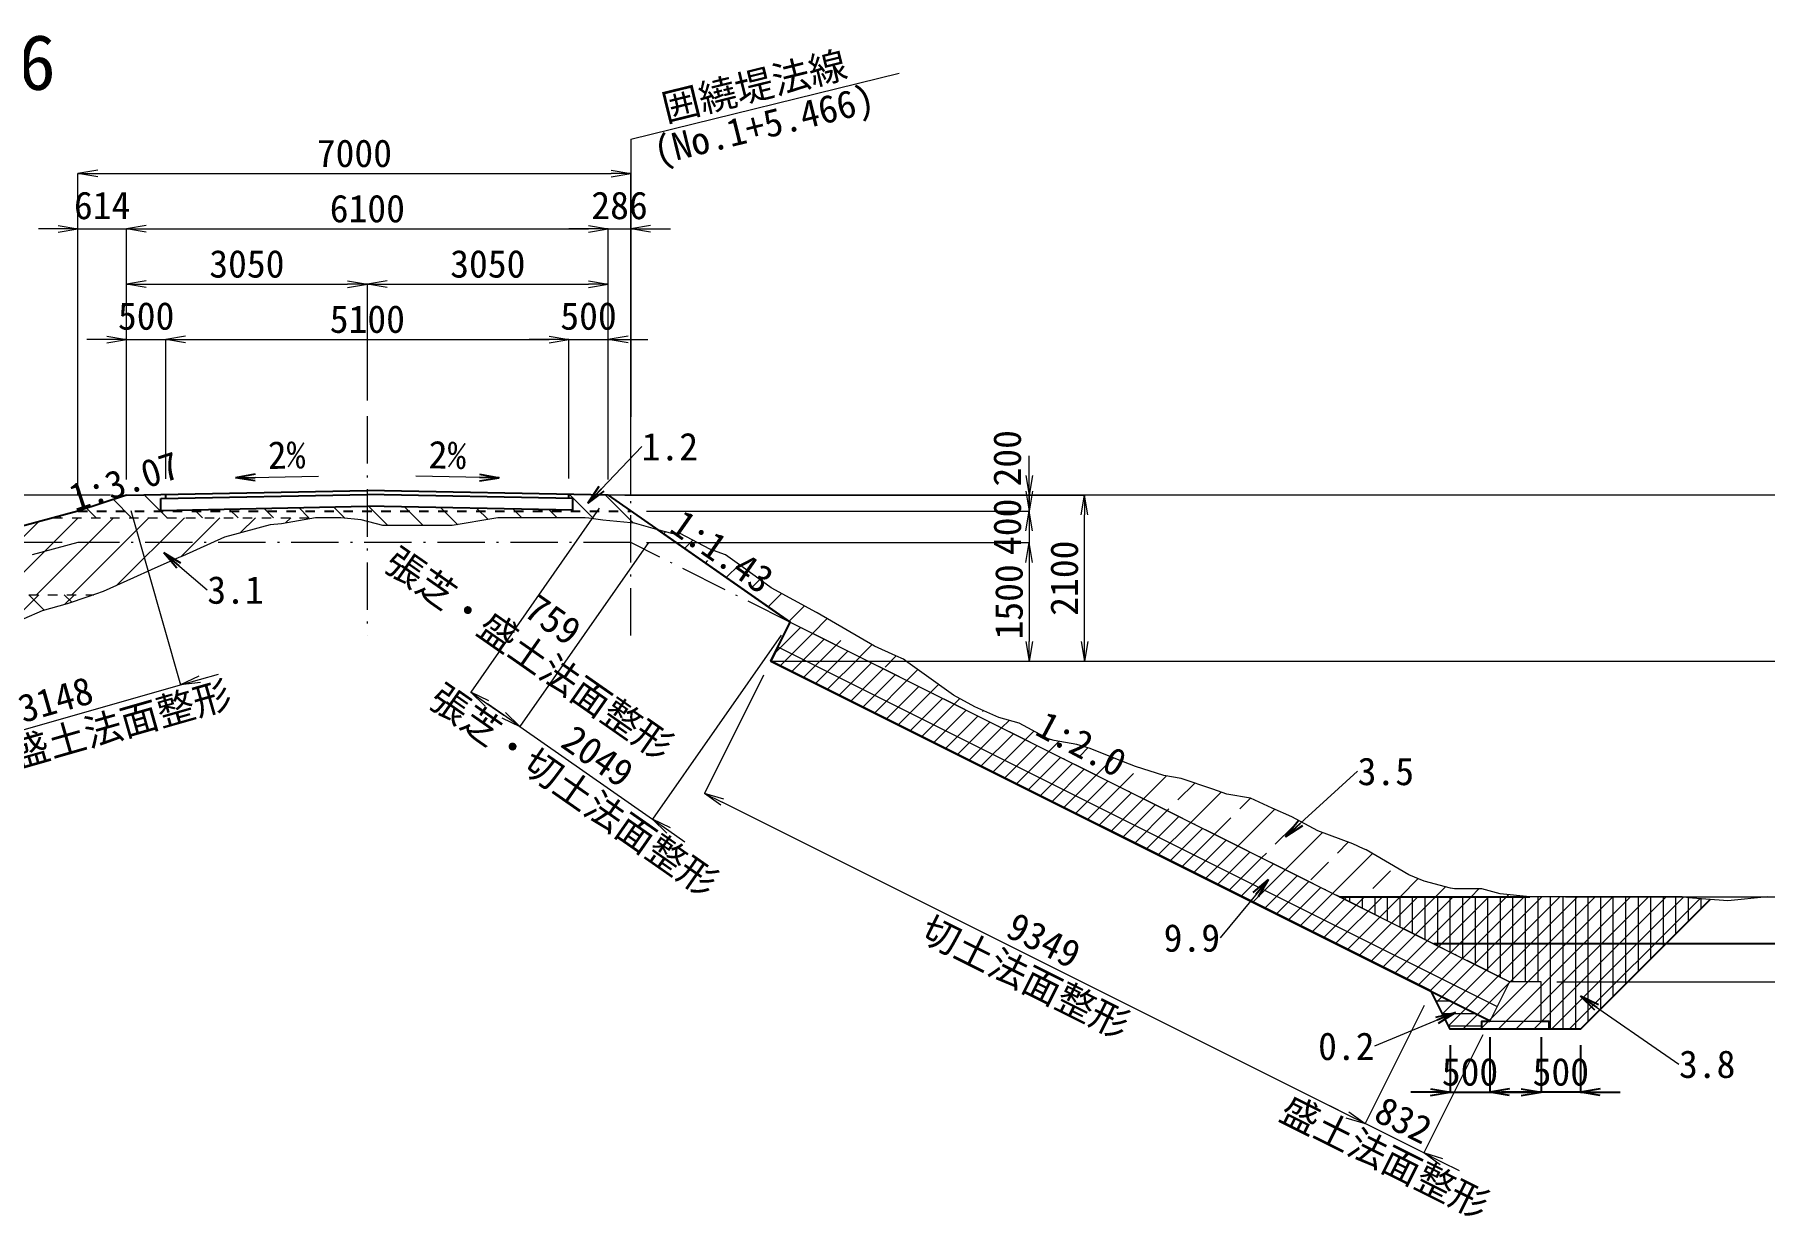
# Model space of a CAD drawing. Header units: millimetres. Extents: x -23295 to 84900, y -241468 to 58400.
# Drawn here: x 44963 to 66861, y 22540 to 37618 of the extents above; entities that cross this region are included whole.
import ezdxf
from ezdxf.enums import TextEntityAlignment as Align

# ---------------------------------------------------------------- set-up
doc = ezdxf.new("R2010")
doc.units = ezdxf.units.MM
doc.header["$LTSCALE"] = 100
doc.header["$PDSIZE"] = 300
doc.linetypes.add('SXF_一点短鎖線', pattern=[9.25, 6, -1.5, 0.25, -1.5])
doc.linetypes.add('SXF_跳び破線', pattern=[12, 6, -6])
doc.layers.get('Defpoints').update_dxf_attribs({"color": 191})
for name, color, linetype, lineweight in [('D-BGD', 7, 'Continuous', 13), ('D-BMK', 2, 'SXF_一点短鎖線', 13), ('D-BYP-STR6', 2, 'SXF_一点短鎖線', 13), ('D-STR-DIM', 7, 'Continuous', 13), ('D-STR-HTXT', 7, 'Continuous', 13), ('D-STR-STR1', 2, 'Continuous', 13), ('D-STR-STR5', 4, 'SXF_跳び破線', 13), ('D-STR-STR8', 3, 'Continuous', 25), ('D-STR-STR9', 1, 'Continuous', 25), ('D-STR-STRA', 6, 'Continuous', 25), ('D-STR-STRC', 7, 'Continuous', 13), ('D-STR-TXT', 7, 'Continuous', 13), ('D-TTL-TXT', 7, 'Continuous', 13), ('切土法面整形', 4, 'Continuous', 13), ('埋A', 6, 'Continuous', 13), ('埋C', 6, 'Continuous', 13), ('床堀', 3, 'Continuous', 13), ('張芝', 3, 'Continuous', 13), ('掘削', 4, 'Continuous', 13), ('盛土(2.5≦W＜4.0)', 5, 'Continuous', 13), ('盛土(4.0≦W)', 5, 'Continuous', 13), ('盛土(W＜2.5)', 5, 'Continuous', 13), ('盛土法面整形', 1, 'Continuous', 13)]:
    doc.layers.add(name, color=color, linetype=linetype, lineweight=lineweight)
doc.styles.add('MS ゴシック', font='MS Gothic.ttf')
doc.styles.add('ＭＳ ゴシック', font='MS Gothic.ttf')
doc.dimstyles.new('DIM-100-F', dxfattribs={"dimscale": 100, "dimtxt": 3.5, "dimasz": 2.5, "dimexe": 0, "dimexo": 2, "dimgap": 0.8, "dimtad": 1, "dimdec": 0, "dimzin": 0, "dimdsep": 46, "dimtxsty": 'MS ゴシック', "dimblk": 'OPEN', "dimcen": 0.1, "dimclrd": 256, "dimclre": 256, "dimclrt": 256, "dimaunit": 1, "dimadec": 4, "dimazin": 0, "dimtfac": 1, "dimtdec": 0, "dimtmove": 2, "dimatfit": 3, "dimldrblk": 'OPEN', "dimfxl": 1, "dimtolj": 1, "dimtzin": 0, "dimlwd": -1, "dimlwe": -1, "dimarcsym": 0})

# ---------------------------------------------------------------- blocks, each defined once
blk = doc.blocks.new('_Open')
at = {"color": 0, "linetype": 'ByBlock', "lineweight": -2}
for p, q in [((-1, 0.167), (0, 0)), ((-1, -0.167), (0, 0)), ((0, 0), (-1, 0))]:
    blk.add_line(p, q, dxfattribs=at)
blk = doc.blocks.new('*D250')
at = {"layer": 'D-STR-DIM', "ltscale": 0.2, "transparency": 16777216}
for p, q in [((45511, 31785), (45511, 35858)), ((45761, 35858), (52261, 35858)), ((52511, 31785), (52511, 35858))]:
    blk.add_line(p, q, dxfattribs=at)
at = {"layer": 'Defpoints', "color": 0, "ltscale": 0.2, "transparency": 16777216}
for p in [(52511, 35858), (45511, 31585), (52511, 31585)]:
    blk.add_point(p, dxfattribs=at)
at = {"layer": 'D-STR-DIM', "ltscale": 0.2, "transparency": 16777216, "xscale": 250, "yscale": 250, "zscale": 250, "rotation": 180}
blk.add_blockref('_Open', (45511, 35858), dxfattribs=at)
at = {"layer": 'D-STR-DIM', "ltscale": 0.2, "transparency": 16777216, "xscale": 250, "yscale": 250, "zscale": 250}
blk.add_blockref('_Open', (52511, 35858), dxfattribs=at)
at = {"layer": 'D-STR-DIM', "ltscale": 0.2, "transparency": 16777216, "insert": (49011, 36113), "char_height": 350, "attachment_point": 5, "style": 'MS ゴシック'}
blk.add_mtext('\\A1;7000', dxfattribs=at)
blk = doc.blocks.new('*D99')
at = {"layer": 'D-STR-DIM', "ltscale": 1500, "transparency": 16777216}
for p, q in [((45261, 35158), (45011, 35158)), ((45511, 31785), (45511, 35158)), ((45511, 35158), (46125, 35158)), ((46125, 31985), (46125, 35158)), ((46375, 35158), (46625, 35158))]:
    blk.add_line(p, q, dxfattribs=at)
at = {"layer": 'Defpoints', "color": 0, "ltscale": 1500, "transparency": 16777216}
for p in [(46125, 35158), (46125, 31785), (45511, 31585)]:
    blk.add_point(p, dxfattribs=at)
at = {"layer": 'D-STR-DIM', "ltscale": 1500, "transparency": 16777216, "xscale": 250, "yscale": 250, "zscale": 250}
blk.add_blockref('_Open', (45511, 35158), dxfattribs=at)
at = {"layer": 'D-STR-DIM', "ltscale": 1500, "transparency": 16777216, "xscale": 250, "yscale": 250, "zscale": 250, "rotation": 180}
blk.add_blockref('_Open', (46125, 35158), dxfattribs=at)
at = {"layer": 'D-STR-DIM', "ltscale": 1500, "transparency": 16777216, "insert": (45818, 35453), "char_height": 350, "attachment_point": 5, "style": 'MS ゴシック'}
blk.add_mtext('\\A1;614', dxfattribs=at)
blk = doc.blocks.new('*D100')
at = {"layer": 'D-STR-DIM', "ltscale": 1500, "transparency": 16777216}
for p, q in [((51975, 35158), (51725, 35158)), ((52225, 31985), (52225, 35158)), ((52225, 35158), (52511, 35158)), ((52511, 31785), (52511, 35158)), ((52761, 35158), (53011, 35158))]:
    blk.add_line(p, q, dxfattribs=at)
at = {"layer": 'Defpoints', "color": 0, "ltscale": 1500, "transparency": 16777216}
for p in [(52511, 35158), (52225, 31785), (52511, 31585)]:
    blk.add_point(p, dxfattribs=at)
at = {"layer": 'D-STR-DIM', "ltscale": 1500, "transparency": 16777216, "xscale": 250, "yscale": 250, "zscale": 250}
blk.add_blockref('_Open', (52225, 35158), dxfattribs=at)
at = {"layer": 'D-STR-DIM', "ltscale": 1500, "transparency": 16777216, "xscale": 250, "yscale": 250, "zscale": 250, "rotation": 180}
blk.add_blockref('_Open', (52511, 35158), dxfattribs=at)
at = {"layer": 'D-STR-DIM', "ltscale": 1500, "transparency": 16777216, "insert": (52368, 35453), "char_height": 350, "attachment_point": 5, "style": 'MS ゴシック'}
blk.add_mtext('\\A1;286', dxfattribs=at)
blk = doc.blocks.new('*D101')
at = {"layer": 'D-STR-DIM', "ltscale": 1500, "transparency": 16777216}
for p, q in [((46125, 31985), (46125, 35158)), ((46375, 35158), (51975, 35158)), ((52225, 31985), (52225, 35158))]:
    blk.add_line(p, q, dxfattribs=at)
at = {"layer": 'Defpoints', "color": 0, "ltscale": 1500, "transparency": 16777216}
for p in [(52225, 35158), (46125, 31785), (52225, 31785)]:
    blk.add_point(p, dxfattribs=at)
at = {"layer": 'D-STR-DIM', "ltscale": 1500, "transparency": 16777216, "xscale": 250, "yscale": 250, "zscale": 250, "rotation": 180}
blk.add_blockref('_Open', (46125, 35158), dxfattribs=at)
at = {"layer": 'D-STR-DIM', "ltscale": 1500, "transparency": 16777216, "xscale": 250, "yscale": 250, "zscale": 250}
blk.add_blockref('_Open', (52225, 35158), dxfattribs=at)
at = {"layer": 'D-STR-DIM', "ltscale": 1500, "transparency": 16777216, "insert": (49175, 35413), "char_height": 350, "attachment_point": 5, "style": 'MS ゴシック'}
blk.add_mtext('\\A1;6100', dxfattribs=at)
blk = doc.blocks.new('*D102')
at = {"layer": 'D-STR-DIM', "ltscale": 0.01, "transparency": 16777216}
for p, q in [((57554, 32035), (57554, 32285)), ((52436, 31785), (57554, 31785)), ((57554, 31785), (57554, 31585)), ((52711, 31585), (57554, 31585)), ((57554, 31335), (57554, 31085))]:
    blk.add_line(p, q, dxfattribs=at)
at = {"layer": 'Defpoints', "color": 0, "ltscale": 0.01, "transparency": 16777216}
for p in [(52236, 31785), (52511, 31585), (57554, 31585)]:
    blk.add_point(p, dxfattribs=at)
at = {"layer": 'D-STR-DIM', "ltscale": 0.01, "transparency": 16777216, "xscale": 250, "yscale": 250, "zscale": 250}
for p, rotation in [((57554, 31785), 270), ((57554, 31585), 90)]:
    blk.add_blockref('_Open', p, dxfattribs=dict(at, rotation=rotation))
at = {"layer": 'D-STR-DIM', "ltscale": 0.01, "transparency": 16777216, "insert": (57277, 32253), "char_height": 350, "attachment_point": 5, "rotation": 90, "style": 'MS ゴシック'}
blk.add_mtext('\\A1;200', dxfattribs=at)
blk = doc.blocks.new('*D103')
at = {"layer": 'D-STR-DIM', "ltscale": 0.01, "transparency": 16777216}
for p, q in [((57554, 31835), (57554, 32085)), ((52711, 31585), (57554, 31585)), ((57554, 31585), (57554, 31185)), ((52711, 31185), (57554, 31185)), ((57554, 30935), (57554, 30685))]:
    blk.add_line(p, q, dxfattribs=at)
at = {"layer": 'Defpoints', "color": 0, "ltscale": 0.01, "transparency": 16777216}
for p in [(52511, 31585), (52511, 31185), (57554, 31185)]:
    blk.add_point(p, dxfattribs=at)
at = {"layer": 'D-STR-DIM', "ltscale": 0.01, "transparency": 16777216, "xscale": 250, "yscale": 250, "zscale": 250}
for p, rotation in [((57554, 31585), 270), ((57554, 31185), 90)]:
    blk.add_blockref('_Open', p, dxfattribs=dict(at, rotation=rotation))
at = {"layer": 'D-STR-DIM', "ltscale": 0.01, "transparency": 16777216, "insert": (57278, 31385), "char_height": 350, "attachment_point": 5, "rotation": 90, "style": 'MS ゴシック'}
blk.add_mtext('\\A1;400', dxfattribs=at)
blk = doc.blocks.new('*D104')
at = {"layer": 'D-STR-DIM', "ltscale": 0.01, "transparency": 16777216}
for p, q in [((52436, 31785), (58254, 31785)), ((58254, 29935), (58254, 31535)), ((56570, 29685), (58254, 29685))]:
    blk.add_line(p, q, dxfattribs=at)
at = {"layer": 'Defpoints', "color": 0, "ltscale": 0.01, "transparency": 16777216}
for p in [(52236, 31785), (58254, 31785), (56370, 29685)]:
    blk.add_point(p, dxfattribs=at)
at = {"layer": 'D-STR-DIM', "ltscale": 0.01, "transparency": 16777216, "xscale": 250, "yscale": 250, "zscale": 250}
for p, rotation in [((58254, 31785), 90), ((58254, 29685), 270)]:
    blk.add_blockref('_Open', p, dxfattribs=dict(at, rotation=rotation))
at = {"layer": 'D-STR-DIM', "ltscale": 0.01, "transparency": 16777216, "insert": (57999, 30735), "char_height": 350, "attachment_point": 5, "rotation": 90, "style": 'MS ゴシック'}
blk.add_mtext('\\A1;2100', dxfattribs=at)
blk = doc.blocks.new('*D105')
at = {"layer": 'D-STR-DIM', "ltscale": 0.01, "transparency": 16777216}
for p, q in [((56570, 31185), (57554, 31185)), ((57554, 30935), (57554, 29935)), ((56570, 29685), (57554, 29685))]:
    blk.add_line(p, q, dxfattribs=at)
at = {"layer": 'Defpoints', "color": 0, "ltscale": 0.01, "transparency": 16777216}
for p in [(56370, 31185), (56370, 29685), (57554, 29685)]:
    blk.add_point(p, dxfattribs=at)
at = {"layer": 'D-STR-DIM', "ltscale": 0.01, "transparency": 16777216, "xscale": 250, "yscale": 250, "zscale": 250}
for p, rotation in [((57554, 31185), 90), ((57554, 29685), 270)]:
    blk.add_blockref('_Open', p, dxfattribs=dict(at, rotation=rotation))
at = {"layer": 'D-STR-DIM', "ltscale": 0.01, "transparency": 16777216, "insert": (57299, 30435), "char_height": 350, "attachment_point": 5, "rotation": 90, "style": 'MS ゴシック'}
blk.add_mtext('\\A1;1500', dxfattribs=at)
blk = doc.blocks.new('*D106')
at = {"layer": 'D-STR-DIM', "transparency": 16777216}
for p, q in [((40183, 31435), (40183, 31685)), ((45311, 31185), (40183, 31185)), ((40183, 30400), (40183, 31185)), ((41045, 30400), (40183, 30400)), ((40183, 30150), (40183, 29900))]:
    blk.add_line(p, q, dxfattribs=at)
at = {"layer": 'Defpoints', "color": 0, "transparency": 16777216}
for p in [(40183, 31185), (45511, 31185), (41245, 30400)]:
    blk.add_point(p, dxfattribs=at)
at = {"layer": 'D-STR-DIM', "transparency": 16777216, "xscale": 250, "yscale": 250, "zscale": 250}
for p, rotation in [((40183, 31185), 270), ((40183, 30400), 90)]:
    blk.add_blockref('_Open', p, dxfattribs=dict(at, rotation=rotation))
at = {"layer": 'D-STR-DIM', "transparency": 16777216, "insert": (39928, 30793), "char_height": 350, "attachment_point": 5, "rotation": 90, "style": 'MS ゴシック'}
blk.add_mtext('\\A1;785', dxfattribs=at)
blk = doc.blocks.new('*D107')
at = {"layer": 'D-STR-DIM', "transparency": 16777216}
for p, q in [((64345, 26700), (72265, 26700)), ((72265, 26450), (72265, 25874)), ((64234, 25624), (72265, 25624))]:
    blk.add_line(p, q, dxfattribs=at)
at = {"layer": 'Defpoints', "color": 0, "transparency": 16777216}
for p in [(64145, 26700), (64034, 25624), (72265, 25624)]:
    blk.add_point(p, dxfattribs=at)
at = {"layer": 'D-STR-DIM', "transparency": 16777216, "xscale": 250, "yscale": 250, "zscale": 250}
for p, rotation in [((72265, 26700), 90), ((72265, 25624), 270)]:
    blk.add_blockref('_Open', p, dxfattribs=dict(at, rotation=rotation))
at = {"layer": 'D-STR-DIM', "transparency": 16777216, "insert": (72010, 26162), "char_height": 350, "attachment_point": 5, "rotation": 90, "style": 'MS ゴシック'}
blk.add_mtext('\\A1;1076', dxfattribs=at)
blk = doc.blocks.new('*D109')
at = {"layer": 'D-STR-DIM', "transparency": 16777216}
for p, q in [((40183, 32035), (40183, 32285)), ((45925, 31785), (40183, 31785)), ((40183, 31185), (40183, 31785)), ((45311, 31185), (40183, 31185)), ((40183, 30935), (40183, 30685))]:
    blk.add_line(p, q, dxfattribs=at)
at = {"layer": 'Defpoints', "color": 0, "transparency": 16777216}
for p in [(40183, 31785), (46125, 31785), (45511, 31185)]:
    blk.add_point(p, dxfattribs=at)
at = {"layer": 'D-STR-DIM', "transparency": 16777216, "xscale": 250, "yscale": 250, "zscale": 250}
for p, rotation in [((40183, 31785), 270), ((40183, 31185), 90)]:
    blk.add_blockref('_Open', p, dxfattribs=dict(at, rotation=rotation))
at = {"layer": 'D-STR-DIM', "transparency": 16777216, "insert": (39928, 31485), "char_height": 350, "attachment_point": 5, "rotation": 90, "style": 'MS ゴシック'}
blk.add_mtext('\\A1;600', dxfattribs=at)
blk = doc.blocks.new('*D113')
at = {"layer": 'Defpoints', "color": 0, "transparency": 16777216}
for p in [(46125, 31785), (43247, 30400), (46811, 29384)]:
    blk.add_point(p, dxfattribs=at)
at = {"layer": '張芝', "transparency": 16777216}
for p, q in [((46180, 31593), (46811, 29384)), ((43302, 30208), (43784, 28519)), ((43784, 28519), (46811, 29384)), ((47051, 29453), (47292, 29521)), ((43544, 28451), (43303, 28382))]:
    blk.add_line(p, q, dxfattribs=at)
at = {"layer": '張芝', "transparency": 16777216, "xscale": 250, "yscale": 250, "zscale": 250}
for p, rotation in [((46811, 29384), 195.9453958995772), ((43784, 28519), 15.94539589957718)]:
    blk.add_blockref('_Open', p, dxfattribs=dict(at, rotation=rotation))
at = {"layer": '張芝', "transparency": 16777216, "char_height": 350, "attachment_point": 5, "rotation": 15.9454, "style": 'MS ゴシック'}
for s, insert in [('\\A1;張芝・盛土法面整形}', (45377, 28672)), ('\\A1;{\\C3;3148', (45227, 29197))]:
    blk.add_mtext(s, dxfattribs=dict(at, insert=insert))
blk = doc.blocks.new('*D114')
at = {"layer": 'Defpoints', "color": 0, "transparency": 16777216}
for p in [(62644, 25504), (63388, 25132), (61806, 23829)]:
    blk.add_point(p, dxfattribs=at)
at = {"layer": '盛土法面整形', "transparency": 16777216}
for p, q in [((62554, 25325), (61806, 23829)), ((63298, 24953), (62550, 23457)), ((61583, 23941), (61359, 24053)), ((62550, 23457), (61806, 23829)), ((62774, 23345), (62997, 23234))]:
    blk.add_line(p, q, dxfattribs=at)
at = {"layer": '盛土法面整形', "transparency": 16777216, "xscale": 250, "yscale": 250, "zscale": 250}
for p, rotation in [((61806, 23829), 333.4349488229167), ((62550, 23457), 153.4349488229167)]:
    blk.add_blockref('_Open', p, dxfattribs=dict(at, rotation=rotation))
at = {"layer": '盛土法面整形', "transparency": 16777216, "char_height": 350, "attachment_point": 5, "rotation": 333.4349, "style": 'MS ゴシック'}
for s, insert in [('\\A1;盛土法面整形}', (62049, 23386)), ('\\A1;{\\C1;832', (62292, 23871))]:
    blk.add_mtext(s, dxfattribs=dict(at, insert=insert))
blk = doc.blocks.new('*D115')
at = {"layer": 'Defpoints', "color": 0, "transparency": 16777216}
for p in [(54281, 29685), (53444, 28010), (62644, 25504)]:
    blk.add_point(p, dxfattribs=at)
at = {"layer": '切土法面整形', "transparency": 16777216}
for p, q in [((54192, 29506), (53444, 28010)), ((61583, 23941), (53668, 27899)), ((62554, 25325), (61806, 23829))]:
    blk.add_line(p, q, dxfattribs=at)
at = {"layer": '切土法面整形', "transparency": 16777216, "xscale": 250, "yscale": 250, "zscale": 250}
for p, rotation in [((53444, 28010), 153.434948822922), ((61806, 23829), 333.434948822922)]:
    blk.add_blockref('_Open', p, dxfattribs=dict(at, rotation=rotation))
at = {"layer": '切土法面整形', "transparency": 16777216, "char_height": 350, "attachment_point": 5, "rotation": 333.4349, "style": 'MS ゴシック'}
for s, insert in [('\\A1;切土法面整形', (57497, 25664)), ('\\A1;9349', (57739, 26148))]:
    blk.add_mtext(s, dxfattribs=dict(at, insert=insert))
blk = doc.blocks.new('*D116')
at = {"layer": 'Defpoints', "color": 0, "transparency": 16777216}
for p in [(52225, 31785), (52847, 31350), (51106, 28857)]:
    blk.add_point(p, dxfattribs=at)
at = {"layer": '張芝', "transparency": 16777216}
for p, q in [((52110, 31621), (50484, 29292)), ((52733, 31186), (51106, 28857)), ((50689, 29149), (50901, 29000))]:
    blk.add_line(p, q, dxfattribs=at)
at = {"layer": '張芝', "transparency": 16777216, "xscale": 250, "yscale": 250, "zscale": 250}
for p, rotation in [((50484, 29292), 145.0696935749872), ((51106, 28857), 325.0696935749872)]:
    blk.add_blockref('_Open', p, dxfattribs=dict(at, rotation=rotation))
at = {"layer": '張芝', "transparency": 16777216, "char_height": 350, "attachment_point": 5, "rotation": 325.0697, "style": 'MS ゴシック'}
for s, insert in [('\\A1;張芝・盛土法面整形}', (51214, 29762)), ('\\A1;{\\C3;759', (51526, 30209))]:
    blk.add_mtext(s, dxfattribs=dict(at, insert=insert))
blk = doc.blocks.new('*D117')
at = {"layer": 'Defpoints', "color": 0, "transparency": 16777216}
for p in [(52847, 31350), (54527, 30177), (52786, 27684)]:
    blk.add_point(p, dxfattribs=at)
at = {"layer": '張芝', "transparency": 16777216}
for p, q in [((52733, 31186), (51106, 28857)), ((54413, 30013), (52786, 27684)), ((50901, 29000), (50696, 29143)), ((51106, 28857), (52786, 27684)), ((52991, 27541), (53196, 27398))]:
    blk.add_line(p, q, dxfattribs=at)
at = {"layer": '張芝', "transparency": 16777216, "xscale": 250, "yscale": 250, "zscale": 250}
for p, rotation in [((51106, 28857), 325.0696935755649), ((52786, 27684), 145.0696935755648)]:
    blk.add_blockref('_Open', p, dxfattribs=dict(at, rotation=rotation))
at = {"layer": '張芝', "transparency": 16777216, "char_height": 350, "attachment_point": 5, "rotation": 325.0697, "style": 'MS ゴシック'}
for s, insert in [('\\A1;張芝・切土法面整形}', (51781, 28034)), ('\\A1;2049{\\C4;', (52092, 28480))]:
    blk.add_mtext(s, dxfattribs=dict(at, insert=insert))
blk = doc.blocks.new('*D120')
at = {"layer": 'Defpoints', "transparency": 16777216}
for p, q in [((64034, 24924), (64034, 24227)), ((64534, 24824), (64534, 24227)), ((63784, 24227), (63534, 24227)), ((64534, 24227), (64034, 24227)), ((64784, 24227), (65034, 24227))]:
    blk.add_line(p, q, dxfattribs=at)
at = {"layer": 'Defpoints', "color": 0, "transparency": 16777216}
for p in [(64034, 25124), (64534, 25024), (64034, 24227)]:
    blk.add_point(p, dxfattribs=at)
at = {"layer": 'Defpoints', "transparency": 16777216, "xscale": 250, "yscale": 250, "zscale": 250}
blk.add_blockref('_Open', (64034, 24227), dxfattribs=at)
at = {"layer": 'Defpoints', "transparency": 16777216, "xscale": 250, "yscale": 250, "zscale": 250, "rotation": 180}
blk.add_blockref('_Open', (64534, 24227), dxfattribs=at)
at = {"layer": 'Defpoints', "transparency": 16777216, "insert": (64284, 24482), "char_height": 350, "attachment_point": 5, "style": 'MS ゴシック'}
blk.add_mtext('\\A1;500', dxfattribs=at)
blk = doc.blocks.new('*D121')
at = {"layer": 'Defpoints', "transparency": 16777216}
for p, q in [((62884, 24824), (62884, 24227)), ((63384, 24924), (63384, 24227)), ((62634, 24227), (62384, 24227)), ((62884, 24227), (63384, 24227)), ((63634, 24227), (63884, 24227))]:
    blk.add_line(p, q, dxfattribs=at)
at = {"layer": 'Defpoints', "color": 0, "transparency": 16777216}
for p in [(62884, 25024), (63384, 25124), (63384, 24227)]:
    blk.add_point(p, dxfattribs=at)
at = {"layer": 'Defpoints', "transparency": 16777216, "xscale": 250, "yscale": 250, "zscale": 250}
blk.add_blockref('_Open', (62884, 24227), dxfattribs=at)
at = {"layer": 'Defpoints', "transparency": 16777216, "xscale": 250, "yscale": 250, "zscale": 250, "rotation": 180}
blk.add_blockref('_Open', (63384, 24227), dxfattribs=at)
at = {"layer": 'Defpoints', "transparency": 16777216, "insert": (63134, 24482), "char_height": 350, "attachment_point": 5, "style": 'MS ゴシック'}
blk.add_mtext('\\A1;500', dxfattribs=at)
blk = doc.blocks.new('*D122')
at = {"layer": 'D-STR-DIM', "ltscale": 0.2, "transparency": 16777216}
for p, q in [((45875, 33758), (45625, 33758)), ((46125, 31985), (46125, 33758)), ((46125, 33758), (46625, 33758)), ((46625, 31994), (46625, 33758)), ((46875, 33758), (47125, 33758))]:
    blk.add_line(p, q, dxfattribs=at)
at = {"layer": 'Defpoints', "color": 0, "ltscale": 0.2, "transparency": 16777216}
for p in [(46625, 33758), (46125, 31785), (46625, 31794)]:
    blk.add_point(p, dxfattribs=at)
at = {"layer": 'D-STR-DIM', "ltscale": 0.2, "transparency": 16777216, "xscale": 250, "yscale": 250, "zscale": 250}
blk.add_blockref('_Open', (46125, 33758), dxfattribs=at)
at = {"layer": 'D-STR-DIM', "ltscale": 0.2, "transparency": 16777216, "xscale": 250, "yscale": 250, "zscale": 250, "rotation": 180}
blk.add_blockref('_Open', (46625, 33758), dxfattribs=at)
at = {"layer": 'D-STR-DIM', "ltscale": 0.2, "transparency": 16777216, "insert": (46375, 34053), "char_height": 350, "attachment_point": 5, "style": 'MS ゴシック'}
blk.add_mtext('\\A1;500', dxfattribs=at)
blk = doc.blocks.new('*D123')
at = {"layer": 'D-STR-DIM', "ltscale": 0.2, "transparency": 16777216}
for p, q in [((46625, 31994), (46625, 33758)), ((46875, 33758), (51475, 33758)), ((51725, 31995), (51725, 33758))]:
    blk.add_line(p, q, dxfattribs=at)
at = {"layer": 'Defpoints', "color": 0, "ltscale": 0.2, "transparency": 16777216}
for p in [(51725, 33758), (46625, 31794), (51725, 31795)]:
    blk.add_point(p, dxfattribs=at)
at = {"layer": 'D-STR-DIM', "ltscale": 0.2, "transparency": 16777216, "xscale": 250, "yscale": 250, "zscale": 250, "rotation": 180}
blk.add_blockref('_Open', (46625, 33758), dxfattribs=at)
at = {"layer": 'D-STR-DIM', "ltscale": 0.2, "transparency": 16777216, "xscale": 250, "yscale": 250, "zscale": 250}
blk.add_blockref('_Open', (51725, 33758), dxfattribs=at)
at = {"layer": 'D-STR-DIM', "ltscale": 0.2, "transparency": 16777216, "insert": (49175, 34013), "char_height": 350, "attachment_point": 5, "style": 'MS ゴシック'}
blk.add_mtext('\\A1;5100', dxfattribs=at)
blk = doc.blocks.new('*D124')
at = {"layer": 'D-STR-DIM', "ltscale": 0.2, "transparency": 16777216}
for p, q in [((51475, 33758), (51225, 33758)), ((51725, 31995), (51725, 33758)), ((51725, 33758), (52225, 33758)), ((52225, 31985), (52225, 33758)), ((52475, 33758), (52725, 33758))]:
    blk.add_line(p, q, dxfattribs=at)
at = {"layer": 'Defpoints', "color": 0, "ltscale": 0.2, "transparency": 16777216}
for p in [(52225, 33758), (51725, 31795), (52225, 31785)]:
    blk.add_point(p, dxfattribs=at)
at = {"layer": 'D-STR-DIM', "ltscale": 0.2, "transparency": 16777216, "xscale": 250, "yscale": 250, "zscale": 250}
blk.add_blockref('_Open', (51725, 33758), dxfattribs=at)
at = {"layer": 'D-STR-DIM', "ltscale": 0.2, "transparency": 16777216, "xscale": 250, "yscale": 250, "zscale": 250, "rotation": 180}
blk.add_blockref('_Open', (52225, 33758), dxfattribs=at)
at = {"layer": 'D-STR-DIM', "ltscale": 0.2, "transparency": 16777216, "insert": (51975, 34053), "char_height": 350, "attachment_point": 5, "style": 'MS ゴシック'}
blk.add_mtext('\\A1;500', dxfattribs=at)
blk = doc.blocks.new('*D125')
at = {"layer": 'D-STR-DIM', "ltscale": 0.2, "transparency": 16777216}
for p, q in [((46125, 31985), (46125, 34458)), ((46375, 34458), (48925, 34458)), ((49175, 32985), (49175, 34458))]:
    blk.add_line(p, q, dxfattribs=at)
at = {"layer": 'Defpoints', "color": 0, "ltscale": 0.2, "transparency": 16777216}
for p in [(49175, 34458), (49175, 32785), (46125, 31785)]:
    blk.add_point(p, dxfattribs=at)
at = {"layer": 'D-STR-DIM', "ltscale": 0.2, "transparency": 16777216, "xscale": 250, "yscale": 250, "zscale": 250, "rotation": 180}
blk.add_blockref('_Open', (46125, 34458), dxfattribs=at)
at = {"layer": 'D-STR-DIM', "ltscale": 0.2, "transparency": 16777216, "xscale": 250, "yscale": 250, "zscale": 250}
blk.add_blockref('_Open', (49175, 34458), dxfattribs=at)
at = {"layer": 'D-STR-DIM', "ltscale": 0.2, "transparency": 16777216, "insert": (47650, 34713), "char_height": 350, "attachment_point": 5, "style": 'MS ゴシック'}
blk.add_mtext('\\A1;3050', dxfattribs=at)
blk = doc.blocks.new('*D126')
at = {"layer": 'D-STR-DIM', "ltscale": 0.2, "transparency": 16777216}
for p, q in [((49175, 32985), (49175, 34458)), ((49425, 34458), (51975, 34458)), ((52225, 31985), (52225, 34458))]:
    blk.add_line(p, q, dxfattribs=at)
at = {"layer": 'Defpoints', "color": 0, "ltscale": 0.2, "transparency": 16777216}
for p in [(52225, 34458), (49175, 32785), (52225, 31785)]:
    blk.add_point(p, dxfattribs=at)
at = {"layer": 'D-STR-DIM', "ltscale": 0.2, "transparency": 16777216, "xscale": 250, "yscale": 250, "zscale": 250, "rotation": 180}
blk.add_blockref('_Open', (49175, 34458), dxfattribs=at)
at = {"layer": 'D-STR-DIM', "ltscale": 0.2, "transparency": 16777216, "xscale": 250, "yscale": 250, "zscale": 250}
blk.add_blockref('_Open', (52225, 34458), dxfattribs=at)
at = {"layer": 'D-STR-DIM', "ltscale": 0.2, "transparency": 16777216, "insert": (50700, 34713), "char_height": 350, "attachment_point": 5, "style": 'MS ゴシック'}
blk.add_mtext('\\A1;3050', dxfattribs=at)

msp = doc.modelspace()

# ---------------------------------------------------------------- hatches: boundary and pattern name
at = {"layer": '埋A'}
h = msp.add_hatch(dxfattribs=at)
h.set_pattern_fill('ANSI31', color=256, scale=50, angle=45)
h.set_pattern_definition([(90, (-164286.73, 144107.87), (-158.75, 0), [])])
h.paths.add_polyline_path([(65371.6, 26700), (61481.5, 26700), (63633.6, 25623.9), (64033.6, 25623.9), (64033.6, 25123.9), (64133.6, 25123.9), (64133.6, 25023.9), (64533.6, 25023.9), (66176.1, 26666.4), (65896.7, 26687), (65849.1, 26695.2), (65821.7, 26700), (65482.9, 26700)])
at = {"layer": '埋C'}
h = msp.add_hatch(dxfattribs=at)
h.set_pattern_fill('ANSI31', color=256, scale=50, angle=135)
h.set_pattern_definition([(180, (-2323.7, -176.06), (-1e-14, -158.75), [])])
h.paths.add_polyline_path([(62643.6, 25504), (62883.6, 25023.9), (63283.6, 25023.9), (63283.6, 25123.9), (63383.6, 25123.9), (63387.6, 25132)])
at = {"layer": '床堀'}
h = msp.add_hatch(dxfattribs=at)
h.set_pattern_fill('ANSI31', color=256, scale=50)
h.set_pattern_definition([(45, (-164286.73, 144107.87), (-112.2532, 112.2532), [])])
h.paths.add_polyline_path([(65371.6, 26700), (65245, 26700), (64750.4, 26700), (64668.2, 26700), (64363.8, 26700), (64091.5, 26700), (64018, 26700), (63890.1, 26700), (61481.5, 26700), (54527.3, 30177.1), (54281.3, 29685.2), (62643.6, 25504), (62883.6, 25023.9), (64533.6, 25023.9), (66176.1, 26666.4), (65896.7, 26687), (65849.1, 26695.2), (65821.7, 26700), (65482.9, 26700)])
at = {"layer": '掘削'}
h = msp.add_hatch(dxfattribs=at)
h.set_pattern_fill('ANSI33', color=256, scale=100)
h.set_pattern_definition([(45, (-164286.73, 144107.9), (-449.0128, 449.0128), []), (45, (-163837.7, 144107.9), (-449.0128, 449.0128), [317.5, -158.75])])
h.paths.add_polyline_path([(52847.4, 31350.3), (52853.7, 31348.6), (53031.6, 31300), (53133.9, 31300), (53512.7, 31102.9), (53710.6, 31029.2), (53857, 30923.9), (54130.3, 30727.2), (54287.3, 30614.2), (54860.3, 30301.3), (54862.7, 30300.2), (54864.1, 30299.6), (54869.1, 30296.5), (55595.1, 29873.2), (55863.6, 29753.4), (55961.3, 29709.7), (56017.5, 29669.3), (56225.5, 29519.7), (56594.2, 29254.4), (56866.9, 29105.4), (57170.9, 28969.7), (57426.2, 28900), (57747.6, 28724.4), (57792.4, 28700), (57870.3, 28678.7), (58158.6, 28628.7), (58324.4, 28577.4), (58671, 28439.9), (58901.1, 28348.6), (59257.2, 28238.2), (59477.8, 28200), (59876.9, 28061.6), (60054.5, 28000), (60355.9, 27947.7), (60631.2, 27824.8), (60880.2, 27713.7), (61207.9, 27534.7), (61651, 27369.5), (61784.7, 27309.9), (61820.7, 27293.7), (62361.4, 26978.6), (62553.2, 26900), (62886.8, 26808.9), (62938.1, 26800), (63285.6, 26800), (63514.8, 26737.4), (63890.1, 26700), (61481.5, 26700), (54527.3, 30177.1)])
at = {"layer": '盛土(2.5≦W＜4.0)'}
h = msp.add_hatch(dxfattribs=at)
h.set_pattern_fill('ANSI31', color=256, scale=100)
h.set_pattern_definition([(45, (-164286.73, 117151.6), (-224.5064, 224.5064), [])])
h.paths.add_polyline_path([(47366.7, 31253.1), (47538.4, 31300), (47837.1, 31381.6), (47943.5, 31410.6), (48087.2, 31424.9), (48520.2, 31500), (45197.7, 31500), (43095.5, 30929), (43210.7, 30525.7), (45710.7, 30525.7), (45830.5, 30567.3), (46213.3, 30738.2), (46439.8, 30839.3), (46790, 30995.6), (46833.8, 31015.2)])
at = {"layer": '盛土(4.0≦W)'}
h = msp.add_hatch(dxfattribs=at)
h.set_pattern_fill('ANSI31', color=256, scale=100, angle=90)
h.set_pattern_definition([(135, (-164286.73, 117151.6), (-224.5064, -224.5064), [])])
h.paths.add_polyline_path([(52224.9, 31785.1), (51724.8, 31795.2), (51724.7, 31745.2), (51774.7, 31744.2), (51774.7, 31594.2), (49175, 31646.1), (46561.1, 31592.3), (46561.1, 31742.3), (46624.8, 31743.6), (46624.8, 31795.2), (46124.8, 31785.2), (45511.2, 31585.2), (45197.7, 31500), (48520.2, 31500), (48840.5, 31500), (49096.9, 31474.4), (49369.5, 31400), (49673.6, 31400), (49843.8, 31400), (50101.9, 31400), (50250.3, 31400), (50800, 31495.3), (50827, 31500), (50847.1, 31500), (51200.6, 31500), (51850.4, 31500), (51933, 31500), (51980.5, 31493.5), (52156.3, 31469.5), (52511.1, 31434.1), (52557.2, 31429.6), (52665.4, 31400), (52776.3, 31400)])
at = {"layer": '盛土(W＜2.5)'}
h = msp.add_hatch(dxfattribs=at)
h.set_pattern_fill('ANSI37', color=256, scale=100)
h.set_pattern_definition([(45, (-164286.73, 125651.6), (-224.5064, 224.5064), []), (135, (-164286.73, 125651.6), (-224.5064, -224.5064), [])])
h.paths.add_polyline_path([(44242.5, 30000), (44483.1, 30065.7), (44827.2, 30219.3), (45059.9, 30323.2), (45374.4, 30409.1), (45636.6, 30500), (45710.7, 30525.7), (43210.7, 30525.7), (43246.6, 30400.1), (40446.2, 29600), (40580.4, 29600), (40814, 29600), (41022.8, 29600), (41305.2, 29600), (41599.6, 29600), (41817.3, 29600), (42176.3, 29600), (42411.5, 29600), (42820.6, 29655.9), (43143.9, 29667.8), (43329.7, 29750.7), (43823.9, 29885.7)])

# ---------------------------------------------------------------- linework, layer by layer
at = {"layer": 'D-BGD', "linetype": 'Continuous', "lineweight": 13}
msp.add_lwpolyline([(66900.1, 26700), (66398.4, 26650), (65896.7, 26687), (65849.1, 26695.2), (65821.7, 26700), (65482.9, 26700), (65245, 26700), (64750.4, 26700), (64668.2, 26700), (64363.8, 26700), (64091.5, 26700), (64018, 26700), (63890.1, 26700), (63514.8, 26737.4), (63285.6, 26800), (62938.1, 26800), (62886.8, 26808.9), (62553.2, 26900), (62361.4, 26978.6), (61820.7, 27293.7), (61784.7, 27309.9), (61651, 27369.5), (61207.9, 27534.7), (60880.2, 27713.7), (60631.2, 27824.8), (60355.9, 27947.7), (60054.5, 28000), (59876.9, 28061.6), (59477.8, 28200), (59257.2, 28238.2), (58901.1, 28348.6), (58671, 28439.9), (58324.4, 28577.4), (58158.6, 28628.7), (57870.3, 28678.7), (57792.4, 28700), (57747.6, 28724.4), (57426.2, 28900), (57170.9, 28969.7), (56866.9, 29105.4), (56594.2, 29254.4), (56225.5, 29519.7), (56017.5, 29669.3), (55961.3, 29709.7), (55863.6, 29753.4), (55595.1, 29873.2), (54869.1, 30296.5), (54864.1, 30299.6), (54862.7, 30300.2), (54860.3, 30301.3), (54287.3, 30614.2), (54130.3, 30727.2), (53857, 30923.9), (53710.6, 31029.2), (53512.7, 31102.9), (53133.9, 31300), (53031.6, 31300), (52853.7, 31348.6), (52557.2, 31429.6), (52511.1, 31434.1), (52156.3, 31469.5), (51980.5, 31493.5), (51933, 31500), (51850.4, 31500), (51200.6, 31500), (50847.1, 31500), (50827, 31500), (50800, 31495.3), (50250.3, 31400), (50101.9, 31400), (49843.8, 31400), (49673.6, 31400), (49369.5, 31400), (49096.9, 31474.4), (48840.5, 31500), (48520.2, 31500), (48087.2, 31424.9), (47943.5, 31410.6), (47837.1, 31381.6), (47538.4, 31300), (47366.7, 31253.1), (46833.8, 31015.2), (46790, 30995.6), (46439.8, 30839.3), (46213.3, 30738.2), (45830.5, 30567.3), (45636.6, 30500), (45374.4, 30409.1), (45059.9, 30323.2), (44827.2, 30219.3)], dxfattribs=at)
at = {"layer": 'D-BMK', "linetype": 'SXF_一点短鎖線'}
for p, q in [((49174.8, 32785.2), (49174.8, 30008.1)), ((52511.1, 30008.1), (52511.1, 32785.2))]:
    msp.add_line(p, q, dxfattribs=at)
at = {"layer": 'D-BYP-STR6', "linetype": 'SXF_一点短鎖線'}
msp.add_lwpolyline([(63633.6, 25623.9), (52511.1, 31185.2), (45511.1, 31185.2), (19540.8, 24166.2)], dxfattribs=at)
at = {"layer": 'D-STR-HTXT', "linetype": 'Continuous'}
for p, q in [((52511.1, 36292.5), (55909.3, 37130.7)), ((52511.1, 36292.5), (52511.1, 32777.3)), ((74273.2, 31784.9), (52224.8, 31785.2))]:
    msp.add_line(p, q, dxfattribs=at)
at = {"layer": 'D-STR-HTXT'}
msp.add_line((54281.3, 29685.2), (74273.2, 29684.9), dxfattribs=at)
at = {"layer": 'D-STR-STR1', "linetype": 'Continuous', "lineweight": 25}
for p, q in [((46561.1, 31742.3), (49174.8, 31796.2)), ((46624.8, 31743.6), (46624.8, 31795.2)), ((51774.7, 31744.2), (49174.8, 31796.2)), ((51724.7, 31745.2), (51724.8, 31795.2)), ((46561.1, 31592.3), (46561.1, 31742.3)), ((46561.1, 31592.3), (49174.8, 31646.2)), ((51774.7, 31594.2), (49174.8, 31646.2)), ((51774.7, 31594.2), (51774.7, 31744.2))]:
    msp.add_line(p, q, dxfattribs=at)
at = {"layer": 'D-STR-STR5', "linetype": 'SXF_跳び破線', "ltscale": 0.2}
for p, q in [((45197.7, 31500), (48520.2, 31500)), ((43210.7, 30525.7), (45710.7, 30525.7))]:
    msp.add_line(p, q, dxfattribs=at)
at = {"layer": 'D-STR-STR8'}
msp.add_lwpolyline([(66176.1, 26666.4), (64533.6, 25023.9), (62883.6, 25023.9), (62643.6, 25504), (54281.3, 29685.2), (54527.3, 30177.1), (52847.4, 31350.3)], dxfattribs=at)
at = {"layer": 'D-STR-STR9', "ltscale": 0.01}
for p, q in [((46124.8, 31785.2), (45511.2, 31585.2)), ((46124.8, 31785.2), (49174.8, 31846.2)), ((52224.8, 31785.2), (49174.8, 31846.2)), ((52224.8, 31785.2), (52824.8, 31366.1)), ((45511.1, 31585.2), (43095.5, 30929)), ((52824.8, 31366.1), (54527.3, 30177.1))]:
    msp.add_line(p, q, dxfattribs=at)
at = {"layer": 'D-STR-STRA', "linetype": 'Continuous'}
msp.add_line((61481.5, 26700), (63890.1, 26700), dxfattribs=at)
at = {"layer": 'D-STR-STRC', "ltscale": 1500}
msp.add_line((54527.3, 30177.1), (63633.6, 25623.9), dxfattribs=at)
at = {"layer": 'D-STR-STRC', "ltscale": 0.2}
msp.add_lwpolyline([(54527.3, 30177.1), (54370.8, 29864), (63477.1, 25310.9)], dxfattribs=at)
at = {"layer": 'D-STR-STRC', "linetype": 'Continuous', "lineweight": 25}
for points in [[(54370.8, 29864), (54281.3, 29685.2), (63387.6, 25132)], [(64033.6, 25123.9), (64133.6, 25123.9), (64133.6, 25023.9), (64033.6, 25023.9), (63383.6, 25023.9), (63283.6, 25023.9), (63283.6, 25123.9), (63383.6, 25123.9)]]:
    msp.add_lwpolyline(points, dxfattribs=at)
at = {"layer": 'D-STR-STRC', "ltscale": 0.2}
msp.add_lwpolyline([(64033.6, 25123.9), (64033.6, 25623.9), (63633.6, 25623.9), (63383.6, 25123.9)], close=True, dxfattribs=at)
at = {"layer": 'Defpoints', "linetype": 'SXF_跳び破線', "lineweight": 25, "ltscale": 0.2}
msp.add_line((45511.1, 31585.2), (52511.1, 31585.2), dxfattribs=at)
at = {"layer": 'Defpoints', "linetype": 'Continuous'}
msp.add_line((74286.4, 26103), (62675.5, 26103), dxfattribs=at)

# ---------------------------------------------------------------- texts
at = {"layer": 'D-STR-TXT', "style": 'ＭＳ ゴシック'}
for s, rotation, p in [('囲繞堤法線', 13.85581, (54140.5, 36694.4)), ('2%%%', 1.14576, (48158.9, 32016.8)), ('2%%%', 358.85424, (50183.6, 32017))]:
    msp.add_text(s, height=350, rotation=rotation, dxfattribs=at).set_placement(p, align=Align.BOTTOM_CENTER)
msp.add_text('(No.1+5.466)', height=350, rotation=13.85581, dxfattribs=at).set_placement((54152.5, 36645.9), align=Align.TOP_CENTER)
for s, rotation, p in [('1:3.07', 18.05222, (45471.9, 31574.9)), ('1:1.43', 325.06938, (52982.4, 31338)), ('1:2.0', 332, (57608.7, 28762.2))]:
    msp.add_text(s, height=350, rotation=rotation, dxfattribs=at).set_placement(p)
at = {"layer": 'D-TTL-TXT', "style": 'MS ゴシック'}
msp.add_text('No.1+5.466', height=700, dxfattribs=at).set_placement((42850, 36707.8), align=Align.BOTTOM_CENTER)
at = {"layer": '埋A', "style": 'ＭＳ ゴシック'}
msp.add_text('3.8', height=350, dxfattribs=at).set_placement((65780.1, 24581.8), align=Align.MIDDLE_LEFT)
at = {"layer": '埋C', "style": 'ＭＳ ゴシック'}
msp.add_text('0.2', height=350, dxfattribs=at).set_placement((61925.9, 24809), align=Align.MIDDLE_RIGHT)
at = {"layer": '床堀', "style": 'ＭＳ ゴシック'}
msp.add_text('9.9', height=350, dxfattribs=at).set_placement((59970.2, 26180.3), align=Align.MIDDLE_RIGHT)
at = {"layer": '掘削', "style": 'ＭＳ ゴシック'}
msp.add_text('3.5', height=350, dxfattribs=at).set_placement((61711.8, 28289.3), align=Align.MIDDLE_LEFT)
at = {"layer": '盛土(2.5≦W＜4.0)', "style": 'ＭＳ ゴシック'}
msp.add_text('3.1', height=350, dxfattribs=at).set_placement((47148.7, 30586.2), align=Align.MIDDLE_LEFT)
at = {"layer": '盛土(4.0≦W)', "style": 'ＭＳ ゴシック'}
msp.add_text('1.2', height=350, dxfattribs=at).set_placement((52648.1, 32401.2), align=Align.MIDDLE_LEFT)

# ---------------------------------------------------------------- dimensions: what is measured, and where the dimension line sits
at = {"layer": 'D-STR-DIM', "ltscale": 0.2}
for base, p1, p2, picture, middle in [((52511.1, 35857.9), (45511.1, 31585.2), (52511.1, 31585.2), '*D250', (49011.1, 36112.9)), ((49174.8, 34457.9), (46124.8, 31785.2), (49174.8, 32785.2), '*D125', (47649.8, 34712.9)), ((52224.8, 34457.9), (49174.8, 32785.2), (52224.8, 31785.2), '*D126', (50699.8, 34712.9)), ((46624.8, 33757.9), (46124.8, 31785.2), (46624.8, 31793.6), '*D122', (46374.8, 34052.9)), ((51724.8, 33757.9), (46624.8, 31793.6), (51724.8, 31795.2), '*D123', (49174.8, 34012.9)), ((52224.8, 33757.9), (51724.8, 31795.2), (52224.8, 31785.2), '*D124', (51974.8, 34052.9))]:
    dim = msp.add_linear_dim(base=base, p1=p1, p2=p2, dimstyle='DIM-100-F', dxfattribs=at)
    dim.commit()
    dim.dimension.update_dxf_attribs({"geometry": picture, "text_midpoint": middle})
at = {"layer": 'D-STR-DIM', "ltscale": 1500}
for base, p1, p2, picture, middle in [((46124.8, 35157.9), (45511.1, 31585.2), (46124.8, 31785.2), '*D99', (45818, 35452.9)), ((52224.8, 35157.9), (46124.8, 31785.2), (52224.8, 31785.2), '*D101', (49174.8, 35412.9)), ((52511.1, 35157.9), (52224.8, 31785.2), (52511.1, 31585.2), '*D100', (52368, 35452.9))]:
    dim = msp.add_linear_dim(base=base, p1=p1, p2=p2, dimstyle='DIM-100-F', dxfattribs=at)
    dim.commit()
    dim.dimension.update_dxf_attribs({"geometry": picture, "text_midpoint": middle})
at = {"layer": 'D-STR-DIM', "ltscale": 0.01}
for base, p1, p2, picture, middle in [((57554.3, 31585.2), (52236.3, 31784.9), (52511.1, 31585.2), '*D102', (57276.9, 32252.8)), ((57554.3, 31184.9), (52511.1, 31585.2), (52511.1, 31184.9), '*D103', (57278.4, 31384.9))]:
    dim = msp.add_linear_dim(base=base, p1=p1, p2=p2, angle=90, dimstyle='DIM-100-F', dxfattribs=at)
    dim.commit()
    dim.dimension.update_dxf_attribs({"geometry": picture, "text_midpoint": middle, "dimtype": 160})
at = {"layer": 'D-STR-DIM'}
for base, p1, p2, picture, middle in [((40183.3, 31785.2), (45511.2, 31185.2), (46124.8, 31785.2), '*D109', (39928.3, 31485.2)), ((40183.3, 31185.2), (41244.6, 30400.1), (45511.2, 31185.2), '*D106', (39928.3, 30792.6))]:
    dim = msp.add_linear_dim(base=base, p1=p1, p2=p2, angle=90, dimstyle='DIM-100-F', override={"dimtix": 1}, dxfattribs=at)
    dim.commit()
    dim.dimension.update_dxf_attribs({"geometry": picture, "text_midpoint": middle})
at = {"layer": 'D-STR-DIM', "ltscale": 0.01}
for base, p1, p2, picture, middle in [((58254.3, 31784.9), (56370, 29684.9), (52236.3, 31784.9), '*D104', (57999.3, 30734.9)), ((57554.3, 29684.9), (56370, 31184.9), (56370, 29684.9), '*D105', (57299.3, 30434.9))]:
    dim = msp.add_linear_dim(base=base, p1=p1, p2=p2, angle=90, dimstyle='DIM-100-F', dxfattribs=at)
    dim.commit()
    dim.dimension.update_dxf_attribs({"geometry": picture, "text_midpoint": middle})
at = {"layer": 'D-STR-DIM'}
dim = msp.add_linear_dim(base=(72265, 25623.9), p1=(64144.6, 26700), p2=(64033.6, 25623.9), angle=90, dimstyle='DIM-100-F', dxfattribs=at)
dim.commit()
dim.dimension.update_dxf_attribs({"geometry": '*D107', "text_midpoint": (72010, 26162)})
at = {"layer": 'Defpoints'}
dim = msp.add_linear_dim(base=(63383.6, 24226.9), p1=(62883.6, 25023.9), p2=(63383.6, 25123.9), angle=180, dimstyle='DIM-100-F', override={"dimtix": 1}, dxfattribs=at)
dim.commit()
dim.dimension.update_dxf_attribs({"geometry": '*D121', "text_midpoint": (63133.6, 24481.9)})
dim = msp.add_linear_dim(base=(64033.6, 24226.9), p1=(64533.6, 25023.9), p2=(64033.6, 25123.9), dimstyle='DIM-100-F', override={"dimtix": 1}, dxfattribs=at)
dim.commit()
dim.dimension.update_dxf_attribs({"geometry": '*D120', "text_midpoint": (64283.6, 24481.9)})
at = {"layer": '切土法面整形'}
dim = msp.add_linear_dim(base=(53443.9, 28010.3), p1=(62643.6, 25504), p2=(54281.3, 29685.2), angle=333.43495, text='<>\\X切土法面整形', dimstyle='DIM-100-F', dxfattribs=at)
dim.commit()
dim.dimension.update_dxf_attribs({"geometry": '*D115', "text_midpoint": (57625, 25919.8)})
at = {"layer": '張芝'}
for base, p1, p2, angle, text, picture, middle in [((46810.8, 29384.1), (43246.6, 30400.1), (46124.8, 31785.2), 195.9454, '{\\C3;<>\\X張芝・盛土法面整形}', '*D113', (45297.4, 28951.7)), ((52786.1, 27683.9), (52847.4, 31350.3), (54527.3, 30177.1), 145.06969, '<>{\\C4;\\X張芝・切土法面整形}', '*D117', (51946.1, 28270.5))]:
    dim = msp.add_linear_dim(base=base, p1=p1, p2=p2, angle=angle, text=text, dimstyle='DIM-100-F', override={"dimtix": 1}, dxfattribs=at)
    dim.commit()
    dim.dimension.update_dxf_attribs({"geometry": picture, "text_midpoint": middle})
dim = msp.add_linear_dim(base=(51106.2, 28857.2), p1=(52224.8, 31785.2), p2=(52847.4, 31350.3), angle=325.06969, text='{\\C3;<>\\X張芝・盛土法面整形}', dimstyle='DIM-100-F', override={"dimtix": 1}, dxfattribs=at)
dim.commit()
dim.dimension.update_dxf_attribs({"geometry": '*D116', "text_midpoint": (51380.1, 30000.2), "dimtype": 161})
at = {"layer": '盛土法面整形'}
dim = msp.add_aligned_dim(p1=(63387.6, 25132), p2=(62643.6, 25504), distance=1872.5, text='{\\C1;<>\\X盛土法面整形}', dimstyle='DIM-100-F', override={"dimtix": 1}, dxfattribs=at)
dim.commit()
dim.dimension.update_dxf_attribs({"geometry": '*D114', "text_midpoint": (62178.2, 23643.2)})

# ---------------------------------------------------------------- leaders
at = {"layer": 'D-STR-HTXT', "ltscale": 1500}
for points in [[(47505.9, 32003.8), (48558.7, 32024.8)], [(50843.6, 32003.8), (49790.8, 32024.8)]]:
    msp.add_leader(points, dimstyle='DIM-100-F', override={"dimgap": 0.8, "dimtad": 0}, dxfattribs=at)
at = {"layer": '埋A'}
msp.add_leader([(64533.6, 25441.4), (65780.1, 24581.8)], dimstyle='DIM-100-F', override={"dimgap": 0.8, "dimtad": 0, "dimarcsym": 2}, dxfattribs=at)
at = {"layer": '埋C'}
msp.add_leader([(62950.6, 25235.8), (61925.9, 24809)], dimstyle='DIM-100-F', override={"dimgap": 0.8, "dimtad": 0, "dimarcsym": 2}, dxfattribs=at)
at = {"layer": '床堀'}
msp.add_leader([(60582.1, 26921.6), (59970.2, 26180.3)], dimstyle='DIM-100-F', override={"dimgap": 0.8, "dimtad": 0, "dimarcsym": 2}, dxfattribs=at)
at = {"layer": '掘削'}
msp.add_leader([(60800.6, 27460.8), (61711.8, 28289.3)], dimstyle='DIM-100-F', override={"dimgap": 0.8, "dimtad": 0, "dimarcsym": 2}, dxfattribs=at)
at = {"layer": '盛土(2.5≦W＜4.0)'}
msp.add_leader([(46597.9, 31054.4), (47148.7, 30586.2)], dimstyle='DIM-100-F', override={"dimgap": 0.8, "dimtad": 0, "dimarcsym": 2}, dxfattribs=at)
at = {"layer": '盛土(4.0≦W)'}
msp.add_leader([(51964.8, 31684.8), (52648.1, 32401.2)], dimstyle='DIM-100-F', override={"dimgap": 0.8, "dimtad": 0, "dimarcsym": 2}, dxfattribs=at)

doc.saveas('drawing.dxf')
